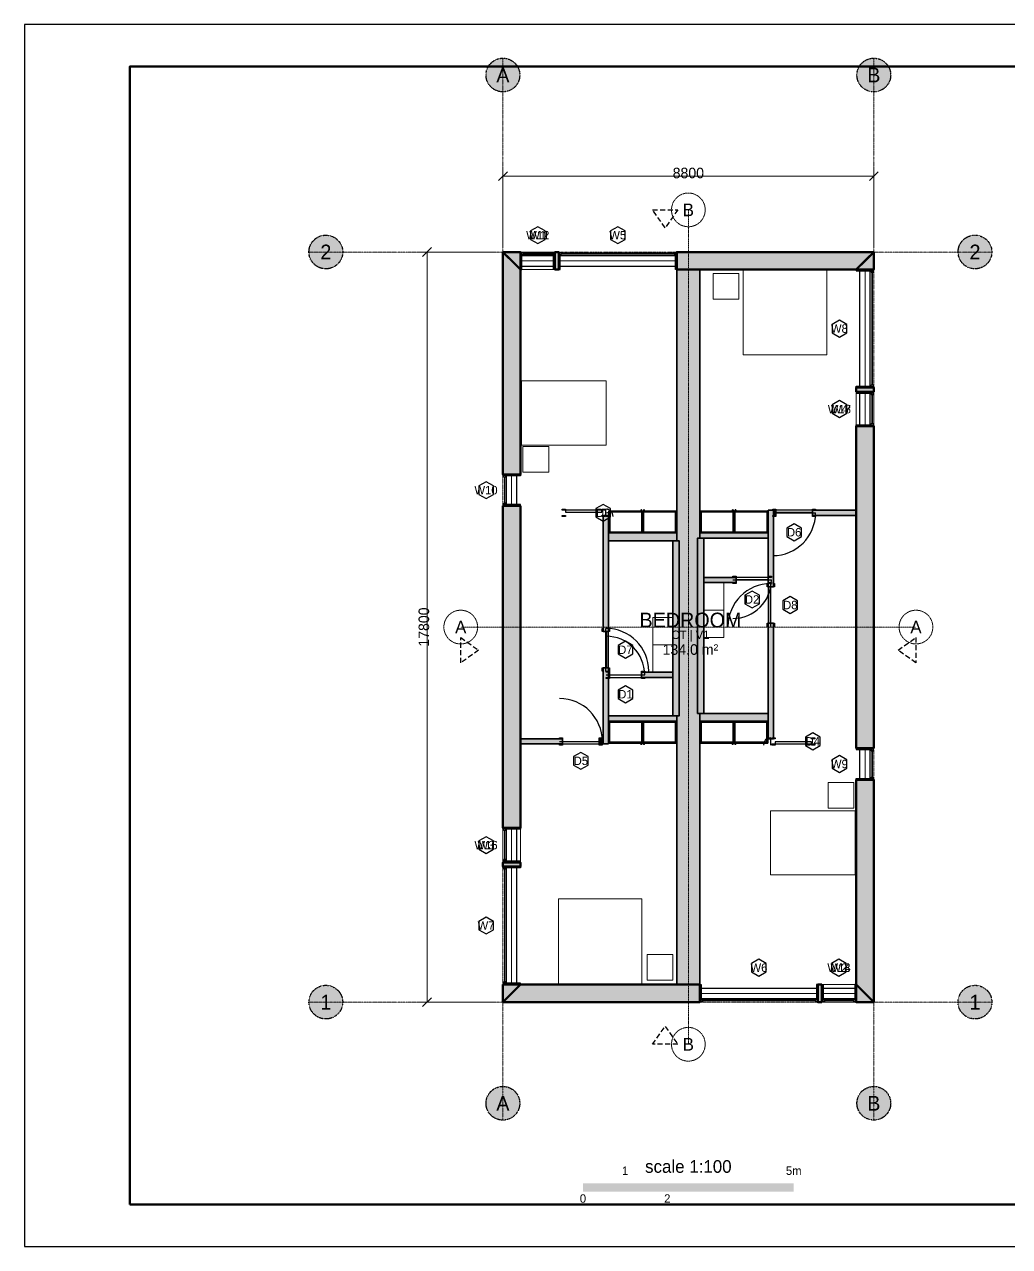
# Model space of a CAD drawing. Header units: millimetres. Extents: x -11350 to 30650, y -23600 to 5400.
# Drawn here: x -11350 to 12020, y -23600 to 5400 of the extents above; entities that cross this region are included whole.
import ezdxf
from ezdxf.enums import TextEntityAlignment as Align

# ---------------------------------------------------------------- set-up
doc = ezdxf.new("R2010")
doc.units = ezdxf.units.MM
doc.linetypes.add('DASHDOT', pattern=[0.8, 0.4, -0.2, 0, -0.2])
doc.linetypes.add('HIDDEN', pattern=[0.6, 0.4, -0.2])
for name, color, linetype in [('A-ANNO-DIMS', 7, 'Continuous'), ('A-ANNO-SECT', 7, 'HIDDEN'), ('A-ANNO-TEXT', 7, 'Continuous'), ('A-DOOR', 7, 'Continuous'), ('A-FURN', 9, 'Continuous'), ('A-GLAZ', 5, 'Continuous'), ('A-GRID', 8, 'DASHDOT'), ('A-TTLB', 7, 'Continuous'), ('A-WALL-FULL', 7, 'Continuous'), ('A-WALL-PATT', 254, 'Continuous'), ('A-WALL-PRTN', 7, 'Continuous')]:
    doc.layers.add(name, color=color, linetype=linetype)

# ---------------------------------------------------------------- blocks, each defined once
blk = doc.blocks.new('WINDOW_TAG')
at = {"lineweight": 25}
blk.add_lwpolyline([(0.87, 0.5), (0, 1), (-0.87, 0.5), (-0.87, -0.5), (0, -1), (0.87, -0.5)], close=True, dxfattribs=at)
blk = doc.blocks.new('SECTION_ARROW')
at = {"lineweight": 25}
blk.add_lwpolyline([(-1, 0), (0, 1.414), (1, 0)], close=True, dxfattribs=at)

msp = doc.modelspace()

# ---------------------------------------------------------------- hatches: boundary and pattern name
at = {"layer": 'A-GRID'}
h = msp.add_hatch(color=7, dxfattribs=at)
h.dxf.hatch_style = 1
h.paths.add_polyline_path([(400, 4200), (394, 4269), (376, 4337), (346, 4400), (306, 4457), (257, 4506), (200, 4546), (137, 4576), (69, 4594), (0, 4600), (-69, 4594), (-137, 4576), (-200, 4546), (-257, 4506), (-306, 4457), (-346, 4400), (-376, 4337), (-394, 4269), (-400, 4200), (-394, 4131), (-376, 4063), (-346, 4000), (-306, 3943), (-257, 3894), (-200, 3854), (-137, 3824), (-69, 3806), (0, 3800), (69, 3806), (137, 3824), (200, 3854), (257, 3894), (306, 3943), (346, 4000), (376, 4063), (394, 4131)])
h = msp.add_hatch(color=7, dxfattribs=at)
h.dxf.hatch_style = 1
h.paths.add_polyline_path([(9200, 4200), (9194, 4269), (9176, 4337), (9146, 4400), (9106, 4457), (9057, 4506), (9000, 4546), (8937, 4576), (8869, 4594), (8800, 4600), (8731, 4594), (8663, 4576), (8600, 4546), (8543, 4506), (8494, 4457), (8454, 4400), (8424, 4337), (8406, 4269), (8400, 4200), (8406, 4131), (8424, 4063), (8454, 4000), (8494, 3943), (8543, 3894), (8600, 3854), (8663, 3824), (8731, 3806), (8800, 3800), (8869, 3806), (8937, 3824), (9000, 3854), (9057, 3894), (9106, 3943), (9146, 4000), (9176, 4063), (9194, 4131)])
h = msp.add_hatch(color=7, dxfattribs=at)
h.dxf.hatch_style = 1
h.paths.add_polyline_path([(-3800, 0), (-3806, 69), (-3824, 137), (-3854, 200), (-3894, 257), (-3943, 306), (-4000, 346), (-4063, 376), (-4131, 394), (-4200, 400), (-4269, 394), (-4337, 376), (-4400, 346), (-4457, 306), (-4506, 257), (-4546, 200), (-4576, 137), (-4594, 69), (-4600, 0), (-4594, -69), (-4576, -137), (-4546, -200), (-4506, -257), (-4457, -306), (-4400, -346), (-4337, -376), (-4269, -394), (-4200, -400), (-4131, -394), (-4063, -376), (-4000, -346), (-3943, -306), (-3894, -257), (-3854, -200), (-3824, -137), (-3806, -69)])
h = msp.add_hatch(color=7, dxfattribs=at)
h.dxf.hatch_style = 1
h.paths.add_polyline_path([(11600, 0), (11594, 69), (11576, 137), (11546, 200), (11506, 257), (11457, 306), (11400, 346), (11337, 376), (11269, 394), (11200, 400), (11131, 394), (11063, 376), (11000, 346), (10943, 306), (10894, 257), (10854, 200), (10824, 137), (10806, 69), (10800, 0), (10806, -69), (10824, -137), (10854, -200), (10894, -257), (10943, -306), (11000, -346), (11063, -376), (11131, -394), (11200, -400), (11269, -394), (11337, -376), (11400, -346), (11457, -306), (11506, -257), (11546, -200), (11576, -137), (11594, -69)])
h = msp.add_hatch(color=7, dxfattribs=at)
h.dxf.hatch_style = 1
h.paths.add_polyline_path([(-3800, -17800), (-3806, -17731), (-3824, -17663), (-3854, -17600), (-3894, -17543), (-3943, -17494), (-4000, -17454), (-4063, -17424), (-4131, -17406), (-4200, -17400), (-4269, -17406), (-4337, -17424), (-4400, -17454), (-4457, -17494), (-4506, -17543), (-4546, -17600), (-4576, -17663), (-4594, -17731), (-4600, -17800), (-4594, -17869), (-4576, -17937), (-4546, -18000), (-4506, -18057), (-4457, -18106), (-4400, -18146), (-4337, -18176), (-4269, -18194), (-4200, -18200), (-4131, -18194), (-4063, -18176), (-4000, -18146), (-3943, -18106), (-3894, -18057), (-3854, -18000), (-3824, -17937), (-3806, -17869)])
h = msp.add_hatch(color=7, dxfattribs=at)
h.dxf.hatch_style = 1
h.paths.add_polyline_path([(11600, -17800), (11594, -17731), (11576, -17663), (11546, -17600), (11506, -17543), (11457, -17494), (11400, -17454), (11337, -17424), (11269, -17406), (11200, -17400), (11131, -17406), (11063, -17424), (11000, -17454), (10943, -17494), (10894, -17543), (10854, -17600), (10824, -17663), (10806, -17731), (10800, -17800), (10806, -17869), (10824, -17937), (10854, -18000), (10894, -18057), (10943, -18106), (11000, -18146), (11063, -18176), (11131, -18194), (11200, -18200), (11269, -18194), (11337, -18176), (11400, -18146), (11457, -18106), (11506, -18057), (11546, -18000), (11576, -17937), (11594, -17869)])
h = msp.add_hatch(color=7, dxfattribs=at)
h.dxf.hatch_style = 1
h.paths.add_polyline_path([(400, -20200), (394, -20131), (376, -20063), (346, -20000), (306, -19943), (257, -19894), (200, -19854), (137, -19824), (69, -19806), (0, -19800), (-69, -19806), (-137, -19824), (-200, -19854), (-257, -19894), (-306, -19943), (-346, -20000), (-376, -20063), (-394, -20131), (-400, -20200), (-394, -20269), (-376, -20337), (-346, -20400), (-306, -20457), (-257, -20506), (-200, -20546), (-137, -20576), (-69, -20594), (0, -20600), (69, -20594), (137, -20576), (200, -20546), (257, -20506), (306, -20457), (346, -20400), (376, -20337), (394, -20269)])
h = msp.add_hatch(color=7, dxfattribs=at)
h.dxf.hatch_style = 1
h.paths.add_polyline_path([(9200, -20200), (9194, -20131), (9176, -20063), (9146, -20000), (9106, -19943), (9057, -19894), (9000, -19854), (8937, -19824), (8869, -19806), (8800, -19800), (8731, -19806), (8663, -19824), (8600, -19854), (8543, -19894), (8494, -19943), (8454, -20000), (8424, -20063), (8406, -20131), (8400, -20200), (8406, -20269), (8424, -20337), (8454, -20400), (8494, -20457), (8543, -20506), (8600, -20546), (8663, -20576), (8731, -20594), (8800, -20600), (8869, -20594), (8937, -20576), (9000, -20546), (9057, -20506), (9106, -20457), (9146, -20400), (9176, -20337), (9194, -20269)])
at = {"layer": 'A-WALL-PATT'}
h = msp.add_hatch(color=0, dxfattribs=at)
h.dxf.hatch_style = 1
h.paths.add_polyline_path([(208, -5276), (417, -5276), (417, -2952), (417, -417), (173, -173), (0, 0), (0, -2753), (0, -5276), (208, -5276)])
h = msp.add_hatch(color=0, dxfattribs=at)
h.dxf.hatch_style = 1
h.paths.add_polyline_path([(417, 0), (297, 0), (0, 0), (297, -297), (417, -417), (417, -151), (417, 0)])
h = msp.add_hatch(color=0, dxfattribs=at)
h.dxf.hatch_style = 1
h.paths.add_polyline_path([(1325, -190), (1325, 0), (1263, 0), (1236, 0), (1236, -266), (1236, -417), (1251, -417), (1325, -417), (1325, -190)])
h = msp.add_hatch(color=0, dxfattribs=at)
h.dxf.hatch_style = 1
h.paths.add_polyline_path([(4125, -227), (4125, -417), (6347, -417), (8383, -417), (8627, -173), (8800, 0), (6565, 0), (4125, 0), (4125, -227)])
h = msp.add_hatch(color=0, dxfattribs=at)
h.dxf.hatch_style = 1
h.paths.add_polyline_path([(8610, -417), (8800, -417), (8800, -199), (8800, 0), (8601, -199), (8383, -417), (8610, -417)])
h = msp.add_hatch(color=0, dxfattribs=at)
h.dxf.hatch_style = 1
h.paths.add_polyline_path([(4151, -11010), (4182, -11010), (4182, -9086), (4182, -6850), (4151, -6850), (4125, -6850), (4125, -6751), (4125, -6666), (4125, -3678), (4125, -417), (4412, -417), (4675, -417), (4675, -3364), (4675, -6723), (4675, -6790), (4644, -6790), (4618, -6790), (4618, -9026), (4618, -10950), (4644, -10950), (4675, -10950), (4675, -11049), (4675, -11134), (4675, -14122), (4675, -17383), (4388, -17383), (4125, -17383), (4125, -14436), (4125, -11077), (4125, -11010), (4151, -11010)])
h = msp.add_hatch(color=0, dxfattribs=at)
h.dxf.hatch_style = 1
h.paths.add_polyline_path([(8573, -3217), (8800, -3217), (8800, -3296), (8800, -3300), (8800, -3317), (8649, -3317), (8383, -3317), (8383, -3286), (8383, -3284), (8383, -3217), (8573, -3217)])
h = msp.add_hatch(color=0, dxfattribs=at)
h.dxf.hatch_style = 1
h.paths.add_polyline_path([(8800, -11774), (8800, -5661), (8800, -4136), (8534, -4136), (8383, -4136), (8383, -5661), (8383, -11774), (8591, -11774), (8800, -11774)])
h = msp.add_hatch(color=0, dxfattribs=at)
h.dxf.hatch_style = 1
h.paths.add_polyline_path([(0, -6026), (0, -12139), (0, -13664), (266, -13664), (417, -13664), (417, -12139), (417, -6026), (208, -6026), (0, -6026)])
h = msp.add_hatch(color=0, dxfattribs=at)
h.dxf.hatch_style = 1
h.paths.add_polyline_path([(2506, -7878), (2506, -6250), (2455, -6250), (2382, -6250), (2382, -7878), (2382, -9006), (2433, -9006), (2506, -9006), (2506, -7878)])
h = msp.add_hatch(color=0, dxfattribs=at)
h.dxf.hatch_style = 1
h.paths.add_polyline_path([(6294, -6126), (6345, -6126), (6418, -6126), (6418, -7200), (6418, -7945), (6345, -7945), (6294, -7945), (6294, -7200), (6294, -6126)])
h = msp.add_hatch(color=0, dxfattribs=at)
h.dxf.hatch_style = 1
h.paths.add_polyline_path([(6418, -6126), (6418, -6177), (6418, -6250), (6453, -6250), (6478, -6250), (6478, -6199), (6478, -6126), (6453, -6126), (6418, -6126)])
h = msp.add_hatch(color=0, dxfattribs=at)
h.dxf.hatch_style = 1
h.paths.add_polyline_path([(7768, -6126), (8383, -6126), (8383, -6177), (8383, -6250), (7768, -6250), (7342, -6250), (7342, -6177), (7342, -6126), (7768, -6126)])
h = msp.add_hatch(color=0, dxfattribs=at)
h.dxf.hatch_style = 1
h.paths.add_polyline_path([(4125, -6666), (3176, -6666), (2506, -6666), (2506, -6774), (2506, -6850), (3455, -6850), (4125, -6850), (4125, -6742), (4125, -6666)])
h = msp.add_hatch(color=0, dxfattribs=at)
h.dxf.hatch_style = 1
h.paths.add_polyline_path([(6294, -6666), (5345, -6666), (4675, -6666), (4675, -6739), (4675, -6790), (5624, -6790), (6294, -6790), (6294, -6717), (6294, -6666)])
h = msp.add_hatch(color=0, dxfattribs=at)
h.dxf.hatch_style = 1
h.paths.add_polyline_path([(4182, -8774), (4182, -6850), (4100, -6850), (4030, -6850), (4030, -9086), (4030, -11010), (4112, -11010), (4182, -11010), (4182, -8774)])
h = msp.add_hatch(color=0, dxfattribs=at)
h.dxf.hatch_style = 1
h.paths.add_polyline_path([(4618, -9026), (4618, -10950), (4700, -10950), (4770, -10950), (4770, -8714), (4770, -6790), (4688, -6790), (4618, -6790), (4618, -9026)])
h = msp.add_hatch(color=0, dxfattribs=at)
h.dxf.hatch_style = 1
h.paths.add_polyline_path([(5220, -7721), (4770, -7721), (4770, -7773), (4770, -7845), (5220, -7845), (5531, -7845), (5531, -7795), (5531, -7721), (5220, -7721)])
h = msp.add_hatch(color=0, dxfattribs=at)
h.dxf.hatch_style = 1
h.paths.add_polyline_path([(6294, -7721), (6294, -7773), (6294, -7845), (6294, -7845), (6293, -7845), (6293, -7772), (6293, -7721)])
h = msp.add_hatch(color=0, dxfattribs=at)
h.dxf.hatch_style = 1
h.paths.add_polyline_path([(6294, -9932), (6294, -11550), (6345, -11550), (6418, -11550), (6418, -9932), (6418, -8809), (6367, -8809), (6294, -8809), (6294, -9932)])
h = msp.add_hatch(color=0, dxfattribs=at)
h.dxf.hatch_style = 1
h.paths.add_polyline_path([(2506, -11674), (2455, -11674), (2382, -11674), (2382, -10609), (2382, -9870), (2455, -9870), (2506, -9870), (2506, -10609), (2506, -11674)])
h = msp.add_hatch(color=0, dxfattribs=at)
h.dxf.hatch_style = 1
h.paths.add_polyline_path([(2506, -10094), (2506, -10043), (2506, -9970), (2518, -9970), (2526, -9970), (2526, -10043), (2526, -10094), (2518, -10094), (2506, -10094)])
h = msp.add_hatch(color=0, dxfattribs=at)
h.dxf.hatch_style = 1
h.paths.add_polyline_path([(3592, -10094), (4030, -10094), (4030, -10043), (4030, -9970), (3592, -9970), (3288, -9970), (3288, -10021), (3288, -10094), (3592, -10094)])
h = msp.add_hatch(color=0, dxfattribs=at)
h.dxf.hatch_style = 1
h.paths.add_polyline_path([(2506, -11134), (3455, -11134), (4125, -11134), (4125, -11061), (4125, -11010), (3176, -11010), (2506, -11010), (2506, -11083), (2506, -11134)])
h = msp.add_hatch(color=0, dxfattribs=at)
h.dxf.hatch_style = 1
h.paths.add_polyline_path([(4675, -11134), (5624, -11134), (6294, -11134), (6294, -11026), (6294, -10950), (5345, -10950), (4675, -10950), (4675, -11058), (4675, -11134)])
h = msp.add_hatch(color=0, dxfattribs=at)
h.dxf.hatch_style = 1
h.paths.add_polyline_path([(1008, -11674), (417, -11674), (417, -11623), (417, -11550), (1008, -11550), (1418, -11550), (1418, -11623), (1418, -11674), (1008, -11674)])
h = msp.add_hatch(color=0, dxfattribs=at)
h.dxf.hatch_style = 1
h.paths.add_polyline_path([(2382, -11674), (2382, -11623), (2382, -11550), (2323, -11550), (2282, -11550), (2282, -11601), (2282, -11674), (2323, -11674), (2382, -11674)])
h = msp.add_hatch(color=0, dxfattribs=at)
h.dxf.hatch_style = 1
h.paths.add_polyline_path([(8591, -12524), (8383, -12524), (8383, -14848), (8383, -17383), (8627, -17627), (8800, -17800), (8800, -15047), (8800, -12524), (8591, -12524)])
h = msp.add_hatch(color=0, dxfattribs=at)
h.dxf.hatch_style = 1
h.paths.add_polyline_path([(227, -14583), (0, -14583), (0, -14504), (0, -14500), (0, -14483), (151, -14483), (417, -14483), (417, -14514), (417, -14516), (417, -14583), (227, -14583)])
h = msp.add_hatch(color=0, dxfattribs=at)
h.dxf.hatch_style = 1
h.paths.add_polyline_path([(4675, -17573), (4675, -17383), (2453, -17383), (417, -17383), (173, -17627), (0, -17800), (2235, -17800), (4675, -17800), (4675, -17573)])
h = msp.add_hatch(color=0, dxfattribs=at)
h.dxf.hatch_style = 1
h.paths.add_polyline_path([(190, -17383), (0, -17383), (0, -17601), (0, -17800), (199, -17601), (417, -17383), (190, -17383)])
h = msp.add_hatch(color=0, dxfattribs=at)
h.dxf.hatch_style = 1
h.paths.add_polyline_path([(7475, -17610), (7475, -17800), (7537, -17800), (7564, -17800), (7564, -17534), (7564, -17383), (7549, -17383), (7475, -17383), (7475, -17610)])
h = msp.add_hatch(color=0, dxfattribs=at)
h.dxf.hatch_style = 1
h.paths.add_polyline_path([(8383, -17800), (8503, -17800), (8800, -17800), (8503, -17503), (8383, -17383), (8383, -17649), (8383, -17800)])

# ---------------------------------------------------------------- linework, layer by layer
at = {"color": 7}
msp.add_lwpolyline([(-11350, -23600), (30650, -23600), (30650, 5400), (-11350, 5400)], close=True, dxfattribs=at)
at = {"layer": 'A-ANNO-DIMS', "lineweight": 18}
for p, q in [((-106, 1694), (106, 1906)), ((0, 200), (0, 2000)), ((0, 1800), (8800, 1800)), ((8694, 1694), (8906, 1906)), ((8800, 200), (8800, 2000)), ((-1906, -106), (-1694, 106)), ((-200, 0), (-2000, 0)), ((-1800, -17800), (-1800, 0)), ((-200, -17800), (-2000, -17800)), ((-1906, -17906), (-1694, -17694))]:
    msp.add_line(p, q, dxfattribs=at)
at = {"layer": 'A-ANNO-DIMS', "color": 7}
for points in [[(1900, -22300), (2900, -22300), (1900, -22100), (2900, -22100)], [(3900, -22300), (6900, -22300), (3900, -22100), (6900, -22100)]]:
    msp.add_solid(points, dxfattribs=at)
at = {"layer": 'A-ANNO-DIMS', "color": 0}
msp.add_solid([(2900, -22300), (3900, -22300), (2900, -22100), (3900, -22100)], dxfattribs=at)
at = {"layer": 'A-ANNO-SECT', "linetype": 'HIDDEN', "lineweight": 18}
for p, q in [((4400, -18800), (4400, 1000)), ((-1000, -8900), (9800, -8900))]:
    msp.add_line(p, q, dxfattribs=at)
at = {"layer": 'A-ANNO-SECT', "lineweight": 18}
for centre in [(4400, 1000), (-1000, -8900), (9800, -8900), (4400, -18800)]:
    msp.add_circle(centre, 400, dxfattribs=at)
at = {"layer": 'A-DOOR', "lineweight": 25}
for p, q in [((2444, -6275), (2444, -6101)), ((6402, -6188), (7418, -6188)), ((5455, -7783), (6369, -7783)), ((6356, -8885), (6356, -7869)), ((2444, -9946), (2444, -8930)), ((2450, -10032), (3364, -10032)), ((6356, -11699), (6356, -11525)), ((1342, -11612), (2358, -11612))]:
    msp.add_line(p, q, dxfattribs=at)
for points in [[(1483, -6101), (1483, -6111), (1483, -6126), (1452, -6126), (1407, -6126), (1407, -6115), (1407, -6101), (1452, -6101), (1483, -6101)], [(1452, -6250), (1483, -6250), (1483, -6260), (1483, -6275), (1452, -6275), (1407, -6275), (1407, -6264), (1407, -6250), (1452, -6250)], [(2347, -6177), (2347, -6156), (2347, -6126), (1994, -6126), (1483, -6126), (1483, -6147), (1483, -6177), (1837, -6177), (2347, -6177)], [(2423, -6101), (2423, -6112), (2423, -6126), (2378, -6126), (2347, -6126), (2347, -6116), (2347, -6101), (2378, -6101), (2423, -6101)], [(2378, -6250), (2423, -6250), (2423, -6261), (2423, -6275), (2378, -6275), (2347, -6275), (2347, -6265), (2347, -6250), (2378, -6250)], [(6402, -6126), (6402, -6115), (6402, -6101), (6447, -6101), (6478, -6101), (6478, -6111), (6478, -6126), (6447, -6126), (6402, -6126)], [(6447, -6275), (6402, -6275), (6402, -6264), (6402, -6250), (6447, -6250), (6478, -6250), (6478, -6260), (6478, -6275), (6447, -6275)], [(6988, -6126), (6478, -6126), (6478, -6147), (6478, -6177), (6832, -6177), (7342, -6177), (7342, -6156), (7342, -6126), (6988, -6126)], [(7342, -6126), (7342, -6116), (7342, -6101), (7373, -6101), (7418, -6101), (7418, -6112), (7418, -6126), (7373, -6126), (7342, -6126)], [(7373, -6275), (7342, -6275), (7342, -6265), (7342, -6250), (7373, -6250), (7418, -6250), (7418, -6261), (7418, -6275), (7373, -6275)], [(5531, -7696), (5531, -7707), (5531, -7721), (5500, -7721), (5455, -7721), (5455, -7711), (5455, -7696), (5500, -7696), (5531, -7696)], [(6293, -7772), (6293, -7752), (6293, -7721), (5981, -7721), (5531, -7721), (5531, -7742), (5531, -7772), (5843, -7772), (6293, -7772)], [(6369, -7696), (6369, -7707), (6369, -7721), (6324, -7721), (6293, -7721), (6293, -7711), (6293, -7696), (6324, -7696), (6369, -7696)], [(5500, -7845), (5531, -7845), (5531, -7856), (5531, -7870), (5500, -7870), (5455, -7870), (5455, -7860), (5455, -7845), (5500, -7845)], [(6269, -7869), (6280, -7869), (6294, -7869), (6294, -7914), (6294, -7945), (6284, -7945), (6269, -7945), (6269, -7914), (6269, -7869)], [(6324, -7845), (6369, -7845), (6369, -7856), (6369, -7870), (6324, -7870), (6293, -7870), (6293, -7860), (6293, -7845), (6324, -7845)], [(6345, -8456), (6345, -7945), (6324, -7945), (6294, -7945), (6294, -8299), (6294, -8809), (6315, -8809), (6345, -8809), (6345, -8456)], [(6418, -7914), (6418, -7869), (6429, -7869), (6443, -7869), (6443, -7914), (6443, -7945), (6433, -7945), (6418, -7945), (6418, -7914)], [(2382, -8975), (2382, -9006), (2372, -9006), (2357, -9006), (2357, -8975), (2357, -8930), (2368, -8930), (2382, -8930), (2382, -8975)], [(2531, -9006), (2521, -9006), (2506, -9006), (2506, -8975), (2506, -8930), (2517, -8930), (2531, -8930), (2531, -8975), (2531, -9006)], [(6269, -8809), (6279, -8809), (6294, -8809), (6294, -8841), (6294, -8885), (6283, -8885), (6269, -8885), (6269, -8841), (6269, -8809)], [(6418, -8841), (6418, -8809), (6428, -8809), (6443, -8809), (6443, -8841), (6443, -8885), (6432, -8885), (6418, -8885), (6418, -8841)], [(2455, -9360), (2455, -9870), (2476, -9870), (2506, -9870), (2506, -9516), (2506, -9006), (2485, -9006), (2455, -9006), (2455, -9360)], [(2382, -9901), (2382, -9946), (2371, -9946), (2357, -9946), (2357, -9901), (2357, -9870), (2367, -9870), (2382, -9870), (2382, -9901)], [(2495, -9970), (2450, -9970), (2450, -9959), (2450, -9945), (2495, -9945), (2526, -9945), (2526, -9955), (2526, -9970), (2495, -9970)], [(2450, -10119), (2450, -10108), (2450, -10094), (2495, -10094), (2526, -10094), (2526, -10104), (2526, -10119), (2495, -10119), (2450, -10119)], [(2531, -9946), (2520, -9946), (2506, -9946), (2506, -9901), (2506, -9870), (2516, -9870), (2531, -9870), (2531, -9901), (2531, -9946)], [(2526, -10043), (2526, -10064), (2526, -10094), (2838, -10094), (3288, -10094), (3288, -10073), (3288, -10043), (2976, -10043), (2526, -10043)], [(3319, -9970), (3288, -9970), (3288, -9960), (3288, -9945), (3319, -9945), (3364, -9945), (3364, -9956), (3364, -9970), (3319, -9970)], [(3288, -10119), (3288, -10109), (3288, -10094), (3319, -10094), (3364, -10094), (3364, -10105), (3364, -10119), (3319, -10119), (3288, -10119)], [(1387, -11525), (1418, -11525), (1418, -11535), (1418, -11550), (1387, -11550), (1342, -11550), (1342, -11539), (1342, -11525), (1387, -11525)], [(2313, -11525), (2358, -11525), (2358, -11536), (2358, -11550), (2313, -11550), (2282, -11550), (2282, -11540), (2282, -11525), (2313, -11525)], [(6426, -11550), (6381, -11550), (6381, -11539), (6381, -11525), (6426, -11525), (6457, -11525), (6457, -11535), (6457, -11550), (6426, -11550)], [(7352, -11550), (7321, -11550), (7321, -11540), (7321, -11525), (7352, -11525), (7397, -11525), (7397, -11536), (7397, -11550), (7352, -11550)], [(1418, -11674), (1418, -11684), (1418, -11699), (1387, -11699), (1342, -11699), (1342, -11688), (1342, -11674), (1387, -11674), (1418, -11674)], [(1772, -11674), (2282, -11674), (2282, -11653), (2282, -11623), (1928, -11623), (1418, -11623), (1418, -11644), (1418, -11674), (1772, -11674)], [(2358, -11674), (2358, -11685), (2358, -11699), (2313, -11699), (2282, -11699), (2282, -11689), (2282, -11674), (2313, -11674), (2358, -11674)], [(6381, -11699), (6381, -11688), (6381, -11674), (6426, -11674), (6457, -11674), (6457, -11684), (6457, -11699), (6426, -11699), (6381, -11699)], [(6968, -11623), (6457, -11623), (6457, -11644), (6457, -11674), (6811, -11674), (7321, -11674), (7321, -11653), (7321, -11623), (6968, -11623)], [(7321, -11699), (7321, -11689), (7321, -11674), (7352, -11674), (7397, -11674), (7397, -11685), (7397, -11699), (7352, -11699), (7321, -11699)]]:
    msp.add_lwpolyline(points, close=True, dxfattribs=at)
for centre, radius, start, end in [((2444, -6275), 174, 0, 90), ((6402, -6188), 1016, -90, 0), ((5455, -7783), 914, -90, 0), ((6356, -8885), 1016, 90, 180), ((2444, -9946), 1016, 0, 90), ((2450, -10032), 914, 0, 90), ((1342, -11612), 1016, 0, 90), ((6356, -11699), 174, 90, 180)]:
    msp.add_arc(centre, radius, start, end, dxfattribs=at)
at = {"layer": 'A-FURN', "lineweight": 15}
for points in [[(417, -417), (1236, -417), (1236, 0), (417, 0)], [(4989, -1122), (5599, -1122), (5599, -512), (4989, -512)], [(5702, -2437), (7683, -2437), (7683, -404), (5702, -404)], [(443, -4585), (2450, -4585), (2450, -3059), (443, -3059)], [(8383, -4136), (8800, -4136), (8800, -3317), (8383, -3317)], [(477, -5222), (1087, -5222), (1087, -4612), (477, -4612)], [(4770, -8495), (5245, -8495), (5245, -7845), (4770, -7845)], [(3555, -9320), (4030, -9320), (4030, -8670), (3555, -8670)], [(4770, -9145), (5245, -9145), (5245, -8495), (4770, -8495)], [(3555, -9970), (4030, -9970), (4030, -9320), (3555, -9320)], [(7718, -13199), (8328, -13199), (8328, -12589), (7718, -12589)], [(6350, -14783), (8357, -14783), (8357, -13258), (6350, -13258)], [(0, -14483), (417, -14483), (417, -13664), (0, -13664)], [(1317, -17383), (3298, -17383), (3298, -15351), (1317, -15351)], [(3425, -17279), (4035, -17279), (4035, -16669), (3425, -16669)], [(7564, -17800), (8383, -17800), (8383, -17383), (7564, -17383)]]:
    msp.add_lwpolyline(points, close=True, dxfattribs=at)
at = {"layer": 'A-GLAZ', "lineweight": 25}
for p, q in [((417, -83), (1236, -83)), ((417, -83), (1236, -83)), ((417, -83), (1236, -83)), ((1325, -83), (4125, -83)), ((417, -334), (1236, -334)), ((417, -334), (1236, -334)), ((417, -334), (1236, -334)), ((1325, -334), (4125, -334)), ((8466, -3217), (8466, -417)), ((8717, -3217), (8717, -417)), ((8466, -4136), (8466, -3317)), ((8466, -4136), (8466, -3317)), ((8466, -4136), (8466, -3317)), ((8717, -4136), (8717, -3317)), ((8717, -4136), (8717, -3317)), ((8717, -4136), (8717, -3317)), ((83, -6026), (83, -5276)), ((334, -6026), (334, -5276)), ((8466, -12524), (8466, -11774)), ((8717, -12524), (8717, -11774)), ((83, -14483), (83, -13664)), ((83, -14483), (83, -13664)), ((83, -14483), (83, -13664)), ((334, -14483), (334, -13664)), ((334, -14483), (334, -13664)), ((334, -14483), (334, -13664)), ((83, -17383), (83, -14583)), ((334, -17383), (334, -14583)), ((4675, -17466), (7475, -17466)), ((7564, -17466), (8383, -17466)), ((7564, -17466), (8383, -17466)), ((7564, -17466), (8383, -17466)), ((4675, -17717), (7475, -17717)), ((7564, -17717), (8383, -17717)), ((7564, -17717), (8383, -17717)), ((7564, -17717), (8383, -17717))]:
    msp.add_line(p, q, dxfattribs=at)
at = {"layer": 'A-GLAZ', "lineweight": 18}
for p, q in [((417, -209), (1236, -209)), ((417, -209), (1236, -209)), ((417, -209), (1236, -209)), ((1325, -209), (4125, -209)), ((8591, -3217), (8591, -417)), ((8591, -4136), (8591, -3317)), ((8591, -4136), (8591, -3317)), ((8591, -4136), (8591, -3317)), ((208, -6026), (208, -5276)), ((8591, -12524), (8591, -11774)), ((208, -14483), (208, -13664)), ((208, -14483), (208, -13664)), ((208, -14483), (208, -13664)), ((208, -17383), (208, -14583)), ((4675, -17592), (7475, -17592)), ((7564, -17592), (8383, -17592)), ((7564, -17592), (8383, -17592)), ((7564, -17592), (8383, -17592))]:
    msp.add_line(p, q, dxfattribs=at)
at = {"layer": 'A-GLAZ', "lineweight": 25}
for points in [[(424, 0), (417, 0), (417, -23), (417, -63), (424, -63), (436, -63), (436, -41), (436, 0), (424, 0)], [(417, -63), (417, -191), (417, -417), (429, -417), (449, -417), (449, -294), (449, -63), (429, -63), (417, -63)], [(453, -19), (436, -19), (436, -35), (436, -63), (453, -63), (481, -63), (481, -49), (481, -19), (453, -19)], [(1172, -48), (1172, -39), (1172, -35), (712, -35), (481, -35), (481, -43), (481, -48), (941, -48), (1172, -48)], [(1217, -19), (1217, -48), (1217, -63), (1200, -63), (1172, -63), (1172, -34), (1172, -19), (1200, -19), (1217, -19)], [(1236, -63), (1236, -289), (1236, -417), (1224, -417), (1204, -417), (1204, -187), (1204, -63), (1224, -63), (1236, -63)], [(1236, 0), (1236, -41), (1236, -63), (1229, -63), (1217, -63), (1217, -22), (1217, 0), (1229, 0), (1236, 0)], [(1334, 0), (1325, 0), (1325, -29), (1325, -63), (1334, -63), (1344, -63), (1344, -34), (1344, 0), (1334, 0)], [(1325, -225), (1325, -417), (1340, -417), (1357, -417), (1357, -256), (1357, -63), (1340, -63), (1325, -63), (1325, -225)], [(1368, -19), (1344, -19), (1344, -39), (1344, -63), (1368, -63), (1388, -63), (1388, -43), (1388, -19), (1368, -19)], [(2602, -35), (1388, -35), (1388, -42), (1388, -47), (2848, -47), (4062, -47), (4062, -40), (4062, -35), (2602, -35)], [(4106, -19), (4106, -43), (4106, -63), (4086, -63), (4062, -63), (4062, -39), (4062, -19), (4086, -19), (4106, -19)], [(4125, -255), (4125, -417), (4110, -417), (4093, -417), (4093, -224), (4093, -63), (4110, -63), (4125, -63), (4125, -255)], [(4125, 0), (4125, -34), (4125, -63), (4116, -63), (4106, -63), (4106, -29), (4106, 0), (4116, 0), (4125, 0)], [(8575, -417), (8383, -417), (8383, -432), (8383, -449), (8544, -449), (8737, -449), (8737, -432), (8737, -417), (8575, -417)], [(8800, -426), (8800, -417), (8771, -417), (8737, -417), (8737, -426), (8737, -436), (8766, -436), (8800, -436), (8800, -426)], [(8781, -460), (8781, -436), (8761, -436), (8737, -436), (8737, -460), (8737, -480), (8757, -480), (8781, -480), (8781, -460)], [(8765, -1694), (8765, -480), (8758, -480), (8753, -480), (8753, -1940), (8753, -3154), (8760, -3154), (8765, -3154), (8765, -1694)], [(8545, -3217), (8383, -3217), (8383, -3202), (8383, -3185), (8576, -3185), (8737, -3185), (8737, -3202), (8737, -3217), (8545, -3217)], [(8781, -3198), (8757, -3198), (8737, -3198), (8737, -3178), (8737, -3154), (8761, -3154), (8781, -3154), (8781, -3178), (8781, -3198)], [(8506, -3349), (8737, -3349), (8737, -3329), (8737, -3317), (8609, -3317), (8383, -3317), (8383, -3329), (8383, -3349), (8506, -3349)], [(8800, -3217), (8766, -3217), (8737, -3217), (8737, -3208), (8737, -3198), (8771, -3198), (8800, -3198), (8800, -3208), (8800, -3217)], [(8800, -3324), (8800, -3317), (8777, -3317), (8737, -3317), (8737, -3324), (8737, -3336), (8759, -3336), (8800, -3336), (8800, -3324)], [(8781, -3353), (8781, -3336), (8765, -3336), (8737, -3336), (8737, -3353), (8737, -3381), (8751, -3381), (8781, -3381), (8781, -3353)], [(8752, -3841), (8752, -4072), (8761, -4072), (8765, -4072), (8765, -3612), (8765, -3381), (8757, -3381), (8752, -3381), (8752, -3841)], [(8613, -4104), (8737, -4104), (8737, -4124), (8737, -4136), (8511, -4136), (8383, -4136), (8383, -4124), (8383, -4104), (8613, -4104)], [(8781, -4117), (8752, -4117), (8737, -4117), (8737, -4100), (8737, -4072), (8766, -4072), (8781, -4072), (8781, -4100), (8781, -4117)], [(8800, -4136), (8759, -4136), (8737, -4136), (8737, -4129), (8737, -4117), (8778, -4117), (8800, -4117), (8800, -4129), (8800, -4136)], [(0, -5276), (31, -5276), (63, -5276), (63, -5286), (63, -5295), (31, -5295), (0, -5295), (0, -5286), (0, -5276)], [(19, -5295), (41, -5295), (63, -5295), (63, -5317), (63, -5339), (41, -5339), (19, -5339), (19, -5317), (19, -5295)], [(35, -5963), (41, -5963), (47, -5963), (47, -5651), (47, -5339), (41, -5339), (35, -5339), (35, -5651), (35, -5963)], [(63, -5276), (240, -5276), (417, -5276), (417, -5292), (417, -5308), (240, -5308), (63, -5308), (63, -5292), (63, -5276)], [(0, -6016), (0, -6026), (31, -6026), (63, -6026), (63, -6016), (63, -6007), (31, -6007), (0, -6007), (0, -6016)], [(19, -5985), (19, -6007), (41, -6007), (63, -6007), (63, -5985), (63, -5963), (41, -5963), (19, -5963), (19, -5985)], [(63, -6010), (63, -6026), (240, -6026), (417, -6026), (417, -6010), (417, -5994), (240, -5994), (63, -5994), (63, -6010)], [(8737, -11790), (8737, -11774), (8560, -11774), (8383, -11774), (8383, -11790), (8383, -11806), (8560, -11806), (8737, -11806), (8737, -11790)], [(8800, -11784), (8800, -11774), (8768, -11774), (8737, -11774), (8737, -11784), (8737, -11793), (8768, -11793), (8800, -11793), (8800, -11784)], [(8781, -11815), (8781, -11793), (8759, -11793), (8737, -11793), (8737, -11815), (8737, -11837), (8759, -11837), (8781, -11837), (8781, -11815)], [(8765, -11837), (8759, -11837), (8753, -11837), (8753, -12149), (8753, -12461), (8759, -12461), (8765, -12461), (8765, -12149), (8765, -11837)], [(8781, -12505), (8759, -12505), (8737, -12505), (8737, -12483), (8737, -12461), (8759, -12461), (8781, -12461), (8781, -12483), (8781, -12505)], [(8737, -12524), (8560, -12524), (8383, -12524), (8383, -12508), (8383, -12492), (8560, -12492), (8737, -12492), (8737, -12508), (8737, -12524)], [(8800, -12524), (8768, -12524), (8737, -12524), (8737, -12514), (8737, -12505), (8768, -12505), (8800, -12505), (8800, -12514), (8800, -12524)], [(0, -13664), (41, -13664), (63, -13664), (63, -13671), (63, -13683), (22, -13683), (0, -13683), (0, -13671), (0, -13664)], [(19, -13683), (48, -13683), (63, -13683), (63, -13700), (63, -13728), (34, -13728), (19, -13728), (19, -13700), (19, -13683)], [(48, -13959), (48, -13728), (39, -13728), (35, -13728), (35, -14188), (35, -14419), (43, -14419), (48, -14419), (48, -13959)], [(187, -13696), (63, -13696), (63, -13676), (63, -13664), (289, -13664), (417, -13664), (417, -13676), (417, -13696), (187, -13696)], [(0, -14476), (0, -14483), (23, -14483), (63, -14483), (63, -14476), (63, -14464), (41, -14464), (0, -14464), (0, -14476)], [(19, -14447), (19, -14464), (35, -14464), (63, -14464), (63, -14447), (63, -14419), (49, -14419), (19, -14419), (19, -14447)], [(294, -14451), (63, -14451), (63, -14471), (63, -14483), (191, -14483), (417, -14483), (417, -14471), (417, -14451), (294, -14451)], [(0, -14583), (34, -14583), (63, -14583), (63, -14592), (63, -14602), (29, -14602), (0, -14602), (0, -14592), (0, -14583)], [(19, -14602), (43, -14602), (63, -14602), (63, -14622), (63, -14646), (39, -14646), (19, -14646), (19, -14622), (19, -14602)], [(35, -16106), (35, -17320), (42, -17320), (47, -17320), (47, -15860), (47, -14646), (40, -14646), (35, -14646), (35, -16106)], [(255, -14583), (417, -14583), (417, -14598), (417, -14615), (224, -14615), (63, -14615), (63, -14598), (63, -14583), (255, -14583)], [(0, -17374), (0, -17383), (29, -17383), (63, -17383), (63, -17374), (63, -17364), (34, -17364), (0, -17364), (0, -17374)], [(19, -17340), (19, -17364), (39, -17364), (63, -17364), (63, -17340), (63, -17320), (43, -17320), (19, -17320), (19, -17340)], [(225, -17383), (417, -17383), (417, -17368), (417, -17351), (256, -17351), (63, -17351), (63, -17368), (63, -17383), (225, -17383)], [(4675, -17737), (4675, -17545), (4675, -17383), (4690, -17383), (4707, -17383), (4707, -17576), (4707, -17737), (4690, -17737), (4675, -17737)], [(7460, -17737), (7475, -17737), (7475, -17575), (7475, -17383), (7460, -17383), (7443, -17383), (7443, -17544), (7443, -17737), (7460, -17737)], [(7596, -17613), (7596, -17737), (7576, -17737), (7564, -17737), (7564, -17511), (7564, -17383), (7576, -17383), (7596, -17383), (7596, -17613)], [(8351, -17506), (8351, -17737), (8371, -17737), (8383, -17737), (8383, -17609), (8383, -17383), (8371, -17383), (8351, -17383), (8351, -17506)], [(4694, -17771), (4694, -17800), (4684, -17800), (4675, -17800), (4675, -17766), (4675, -17737), (4684, -17737), (4694, -17737), (4694, -17771)], [(4694, -17757), (4694, -17737), (4714, -17737), (4738, -17737), (4738, -17761), (4738, -17781), (4714, -17781), (4694, -17781), (4694, -17757)], [(7412, -17765), (7412, -17758), (7412, -17753), (5952, -17753), (4738, -17753), (4738, -17760), (4738, -17765), (6198, -17765), (7412, -17765)], [(7456, -17761), (7456, -17737), (7432, -17737), (7412, -17737), (7412, -17757), (7412, -17781), (7432, -17781), (7456, -17781), (7456, -17761)], [(7456, -17766), (7456, -17800), (7466, -17800), (7475, -17800), (7475, -17771), (7475, -17737), (7466, -17737), (7456, -17737), (7456, -17766)], [(7564, -17800), (7564, -17759), (7564, -17737), (7571, -17737), (7583, -17737), (7583, -17778), (7583, -17800), (7571, -17800), (7564, -17800)], [(7583, -17781), (7583, -17752), (7583, -17737), (7600, -17737), (7628, -17737), (7628, -17766), (7628, -17781), (7600, -17781), (7583, -17781)], [(7859, -17752), (7628, -17752), (7628, -17761), (7628, -17765), (8088, -17765), (8319, -17765), (8319, -17757), (8319, -17752), (7859, -17752)], [(8347, -17781), (8364, -17781), (8364, -17765), (8364, -17737), (8347, -17737), (8319, -17737), (8319, -17751), (8319, -17781), (8347, -17781)], [(8376, -17800), (8383, -17800), (8383, -17777), (8383, -17737), (8376, -17737), (8364, -17737), (8364, -17759), (8364, -17800), (8376, -17800)]]:
    msp.add_lwpolyline(points, close=True, dxfattribs=at)
at = {"layer": 'A-GRID', "lineweight": 18}
for p, q in [((0, -20600), (0, 4600)), ((8800, -20600), (8800, 4600)), ((-4600, 0), (11600, 0)), ((-4600, -17800), (11600, -17800))]:
    msp.add_line(p, q, dxfattribs=at)
at = {"layer": 'A-GRID', "lineweight": 25}
for centre in [(0, 4200), (8800, 4200), (-4200, 0), (11200, 0), (-4200, -17800), (11200, -17800), (0, -20200), (8800, -20200)]:
    msp.add_circle(centre, 400, dxfattribs=at)
at = {"layer": 'A-TTLB', "lineweight": 70}
msp.add_lwpolyline([(-8850, -22600), (29650, -22600), (29650, 4400), (-8850, 4400)], close=True, dxfattribs=at)
at = {"layer": 'A-WALL-FULL', "lineweight": 50}
for points in [[(208, -5276), (417, -5276), (417, -2952), (417, -417), (173, -173), (0, 0), (0, -2753), (0, -5276), (208, -5276)], [(417, 0), (297, 0), (0, 0), (297, -297), (417, -417), (417, -151), (417, 0)], [(1325, -190), (1325, 0), (1263, 0), (1236, 0), (1236, -266), (1236, -417), (1251, -417), (1325, -417), (1325, -190)], [(4125, -227), (4125, -417), (6347, -417), (8383, -417), (8627, -173), (8800, 0), (6565, 0), (4125, 0), (4125, -227)], [(8610, -417), (8800, -417), (8800, -199), (8800, 0), (8601, -199), (8383, -417), (8610, -417)], [(8573, -3217), (8800, -3217), (8800, -3296), (8800, -3300), (8800, -3317), (8649, -3317), (8383, -3317), (8383, -3286), (8383, -3284), (8383, -3217), (8573, -3217)], [(8800, -11774), (8800, -5661), (8800, -4136), (8534, -4136), (8383, -4136), (8383, -5661), (8383, -11774), (8591, -11774), (8800, -11774)], [(0, -6026), (0, -12139), (0, -13664), (266, -13664), (417, -13664), (417, -12139), (417, -6026), (208, -6026), (0, -6026)], [(8591, -12524), (8383, -12524), (8383, -14848), (8383, -17383), (8627, -17627), (8800, -17800), (8800, -15047), (8800, -12524), (8591, -12524)], [(227, -14583), (0, -14583), (0, -14504), (0, -14500), (0, -14483), (151, -14483), (417, -14483), (417, -14514), (417, -14516), (417, -14583), (227, -14583)], [(4675, -17573), (4675, -17383), (2453, -17383), (417, -17383), (173, -17627), (0, -17800), (2235, -17800), (4675, -17800), (4675, -17573)], [(190, -17383), (0, -17383), (0, -17601), (0, -17800), (199, -17601), (417, -17383), (190, -17383)], [(7475, -17610), (7475, -17800), (7537, -17800), (7564, -17800), (7564, -17534), (7564, -17383), (7549, -17383), (7475, -17383), (7475, -17610)], [(8383, -17800), (8503, -17800), (8800, -17800), (8503, -17503), (8383, -17383), (8383, -17649), (8383, -17800)]]:
    msp.add_lwpolyline(points, close=True, dxfattribs=at)
at = {"layer": 'A-WALL-PATT', "lineweight": 50}
for points in [[(208, -5276), (417, -5276), (417, -2952), (417, -417), (173, -173), (0, 0), (0, -2753), (0, -5276), (208, -5276)], [(417, 0), (297, 0), (0, 0), (297, -297), (417, -417), (417, -151), (417, 0)], [(1325, -190), (1325, 0), (1263, 0), (1236, 0), (1236, -266), (1236, -417), (1251, -417), (1325, -417), (1325, -190)], [(4125, -227), (4125, -417), (6347, -417), (8383, -417), (8627, -173), (8800, 0), (6565, 0), (4125, 0), (4125, -227)], [(8610, -417), (8800, -417), (8800, -199), (8800, 0), (8601, -199), (8383, -417), (8610, -417)], [(8573, -3217), (8800, -3217), (8800, -3296), (8800, -3300), (8800, -3317), (8649, -3317), (8383, -3317), (8383, -3286), (8383, -3284), (8383, -3217), (8573, -3217)], [(8800, -11774), (8800, -5661), (8800, -4136), (8534, -4136), (8383, -4136), (8383, -5661), (8383, -11774), (8591, -11774), (8800, -11774)], [(0, -6026), (0, -12139), (0, -13664), (266, -13664), (417, -13664), (417, -12139), (417, -6026), (208, -6026), (0, -6026)], [(8591, -12524), (8383, -12524), (8383, -14848), (8383, -17383), (8627, -17627), (8800, -17800), (8800, -15047), (8800, -12524), (8591, -12524)], [(227, -14583), (0, -14583), (0, -14504), (0, -14500), (0, -14483), (151, -14483), (417, -14483), (417, -14514), (417, -14516), (417, -14583), (227, -14583)], [(4675, -17573), (4675, -17383), (2453, -17383), (417, -17383), (173, -17627), (0, -17800), (2235, -17800), (4675, -17800), (4675, -17573)], [(190, -17383), (0, -17383), (0, -17601), (0, -17800), (199, -17601), (417, -17383), (190, -17383)], [(7475, -17610), (7475, -17800), (7537, -17800), (7564, -17800), (7564, -17534), (7564, -17383), (7549, -17383), (7475, -17383), (7475, -17610)], [(8383, -17800), (8503, -17800), (8800, -17800), (8503, -17503), (8383, -17383), (8383, -17649), (8383, -17800)]]:
    msp.add_lwpolyline(points, close=True, dxfattribs=at)
at = {"layer": 'A-WALL-PATT', "lineweight": 35}
for points in [[(4151, -11010), (4182, -11010), (4182, -9086), (4182, -6850), (4151, -6850), (4125, -6850), (4125, -6751), (4125, -6666), (4125, -3678), (4125, -417), (4412, -417), (4675, -417), (4675, -3364), (4675, -6723), (4675, -6790), (4644, -6790), (4618, -6790), (4618, -9026), (4618, -10950), (4644, -10950), (4675, -10950), (4675, -11049), (4675, -11134), (4675, -14122), (4675, -17383), (4388, -17383), (4125, -17383), (4125, -14436), (4125, -11077), (4125, -11010), (4151, -11010)], [(2506, -7878), (2506, -6250), (2455, -6250), (2382, -6250), (2382, -7878), (2382, -9006), (2433, -9006), (2506, -9006), (2506, -7878)], [(6294, -6126), (6345, -6126), (6418, -6126), (6418, -7200), (6418, -7945), (6345, -7945), (6294, -7945), (6294, -7200), (6294, -6126)], [(6418, -6126), (6418, -6177), (6418, -6250), (6453, -6250), (6478, -6250), (6478, -6199), (6478, -6126), (6453, -6126), (6418, -6126)], [(7768, -6126), (8383, -6126), (8383, -6177), (8383, -6250), (7768, -6250), (7342, -6250), (7342, -6177), (7342, -6126), (7768, -6126)], [(4125, -6666), (3176, -6666), (2506, -6666), (2506, -6774), (2506, -6850), (3455, -6850), (4125, -6850), (4125, -6742), (4125, -6666)], [(6294, -6666), (5345, -6666), (4675, -6666), (4675, -6739), (4675, -6790), (5624, -6790), (6294, -6790), (6294, -6717), (6294, -6666)], [(4182, -8774), (4182, -6850), (4100, -6850), (4030, -6850), (4030, -9086), (4030, -11010), (4112, -11010), (4182, -11010), (4182, -8774)], [(4618, -9026), (4618, -10950), (4700, -10950), (4770, -10950), (4770, -8714), (4770, -6790), (4688, -6790), (4618, -6790), (4618, -9026)], [(5220, -7721), (4770, -7721), (4770, -7773), (4770, -7845), (5220, -7845), (5531, -7845), (5531, -7795), (5531, -7721), (5220, -7721)], [(6294, -7721), (6294, -7773), (6294, -7845), (6294, -7845), (6293, -7845), (6293, -7772), (6293, -7721)], [(6294, -9932), (6294, -11550), (6345, -11550), (6418, -11550), (6418, -9932), (6418, -8809), (6367, -8809), (6294, -8809), (6294, -9932)], [(2506, -11674), (2455, -11674), (2382, -11674), (2382, -10609), (2382, -9870), (2455, -9870), (2506, -9870), (2506, -10609), (2506, -11674)], [(2506, -10094), (2506, -10043), (2506, -9970), (2518, -9970), (2526, -9970), (2526, -10043), (2526, -10094), (2518, -10094), (2506, -10094)], [(3592, -10094), (4030, -10094), (4030, -10043), (4030, -9970), (3592, -9970), (3288, -9970), (3288, -10021), (3288, -10094), (3592, -10094)], [(2506, -11134), (3455, -11134), (4125, -11134), (4125, -11061), (4125, -11010), (3176, -11010), (2506, -11010), (2506, -11083), (2506, -11134)], [(4675, -11134), (5624, -11134), (6294, -11134), (6294, -11026), (6294, -10950), (5345, -10950), (4675, -10950), (4675, -11058), (4675, -11134)], [(1008, -11674), (417, -11674), (417, -11623), (417, -11550), (1008, -11550), (1418, -11550), (1418, -11623), (1418, -11674), (1008, -11674)], [(2382, -11674), (2382, -11623), (2382, -11550), (2323, -11550), (2282, -11550), (2282, -11601), (2282, -11674), (2323, -11674), (2382, -11674)]]:
    msp.add_lwpolyline(points, close=True, dxfattribs=at)
at = {"layer": 'A-WALL-PRTN', "lineweight": 35}
for points in [[(4151, -11010), (4182, -11010), (4182, -9086), (4182, -6850), (4151, -6850), (4125, -6850), (4125, -6751), (4125, -6666), (4125, -3678), (4125, -417), (4412, -417), (4675, -417), (4675, -3364), (4675, -6723), (4675, -6790), (4644, -6790), (4618, -6790), (4618, -9026), (4618, -10950), (4644, -10950), (4675, -10950), (4675, -11049), (4675, -11134), (4675, -14122), (4675, -17383), (4388, -17383), (4125, -17383), (4125, -14436), (4125, -11077), (4125, -11010), (4151, -11010)], [(2506, -7878), (2506, -6250), (2455, -6250), (2382, -6250), (2382, -7878), (2382, -9006), (2433, -9006), (2506, -9006), (2506, -7878)], [(2517, -6147), (2517, -6165), (2520, -6165), (2561, -6165), (3022, -6165), (3273, -6165), (3314, -6165), (3317, -6165), (3317, -6164), (3317, -6146), (3314, -6146), (3273, -6146), (3022, -6146), (2561, -6146), (2520, -6146), (2517, -6146)], [(2536, -6449), (2536, -6165), (2528, -6165), (2517, -6165), (2517, -6172), (2517, -6455), (2517, -6666), (2525, -6666), (2536, -6666), (2536, -6449)], [(3292, -6125), (3292, -6146), (3281, -6146), (3279, -6146), (3279, -6125), (3279, -6121), (3281, -6121), (3292, -6121), (3292, -6125)], [(3298, -6382), (3298, -6165), (3306, -6165), (3317, -6165), (3317, -6172), (3317, -6455), (3317, -6666), (3305, -6666), (3298, -6666), (3298, -6382)], [(4117, -6164), (4117, -6146), (4114, -6146), (4073, -6146), (3822, -6146), (3361, -6146), (3320, -6146), (3317, -6146), (3317, -6147), (3317, -6165), (3320, -6165), (3361, -6165), (3822, -6165), (4073, -6165), (4114, -6165), (4117, -6165)], [(3336, -6449), (3336, -6165), (3328, -6165), (3317, -6165), (3317, -6172), (3317, -6455), (3317, -6666), (3325, -6666), (3336, -6666), (3336, -6449)], [(3342, -6146), (3353, -6146), (3355, -6146), (3355, -6141), (3355, -6121), (3345, -6121), (3342, -6121), (3342, -6141)], [(4098, -6382), (4098, -6165), (4106, -6165), (4117, -6165), (4117, -6172), (4117, -6455), (4117, -6666), (4109, -6666), (4098, -6666), (4098, -6382)], [(4686, -6147), (4686, -6165), (4689, -6165), (4730, -6165), (5191, -6165), (5442, -6165), (5483, -6165), (5486, -6165), (5486, -6164), (5486, -6146), (5483, -6146), (5442, -6146), (5191, -6146), (4730, -6146), (4689, -6146), (4686, -6146)], [(4705, -6449), (4705, -6165), (4697, -6165), (4686, -6165), (4686, -6172), (4686, -6455), (4686, -6666), (4694, -6666), (4705, -6666), (4705, -6449)], [(5461, -6125), (5461, -6146), (5450, -6146), (5448, -6146), (5448, -6125), (5448, -6121), (5450, -6121), (5461, -6121), (5461, -6125)], [(5467, -6382), (5467, -6165), (5475, -6165), (5486, -6165), (5486, -6172), (5486, -6455), (5486, -6666), (5474, -6666), (5467, -6666), (5467, -6382)], [(6286, -6164), (6286, -6146), (6283, -6146), (6242, -6146), (5991, -6146), (5530, -6146), (5489, -6146), (5486, -6146), (5486, -6147), (5486, -6165), (5489, -6165), (5530, -6165), (5991, -6165), (6242, -6165), (6283, -6165), (6286, -6165)], [(5505, -6449), (5505, -6165), (5497, -6165), (5486, -6165), (5486, -6172), (5486, -6455), (5486, -6666), (5494, -6666), (5505, -6666), (5505, -6449)], [(5511, -6146), (5522, -6146), (5524, -6146), (5524, -6141), (5524, -6121), (5514, -6121), (5511, -6121), (5511, -6141)], [(6267, -6382), (6267, -6165), (6275, -6165), (6286, -6165), (6286, -6172), (6286, -6455), (6286, -6666), (6278, -6666), (6267, -6666), (6267, -6382)], [(6294, -6126), (6345, -6126), (6418, -6126), (6418, -7200), (6418, -7945), (6345, -7945), (6294, -7945), (6294, -7200), (6294, -6126)], [(6418, -6126), (6418, -6177), (6418, -6250), (6453, -6250), (6478, -6250), (6478, -6199), (6478, -6126), (6453, -6126), (6418, -6126)], [(7768, -6126), (8383, -6126), (8383, -6177), (8383, -6250), (7768, -6250), (7342, -6250), (7342, -6177), (7342, -6126), (7768, -6126)], [(4125, -6666), (3176, -6666), (2506, -6666), (2506, -6774), (2506, -6850), (3455, -6850), (4125, -6850), (4125, -6742), (4125, -6666)], [(3298, -6658), (3298, -6666), (2867, -6666), (2536, -6666), (2536, -6658), (2536, -6647), (2867, -6647), (3298, -6647), (3298, -6658)], [(3336, -6666), (3667, -6666), (4098, -6666), (4098, -6655), (4098, -6647), (3667, -6647), (3336, -6647), (3336, -6655), (3336, -6666)], [(6294, -6666), (5345, -6666), (4675, -6666), (4675, -6739), (4675, -6790), (5624, -6790), (6294, -6790), (6294, -6717), (6294, -6666)], [(5467, -6658), (5467, -6666), (5036, -6666), (4705, -6666), (4705, -6658), (4705, -6647), (5036, -6647), (5467, -6647), (5467, -6658)], [(5505, -6666), (5836, -6666), (6267, -6666), (6267, -6655), (6267, -6647), (5836, -6647), (5505, -6647), (5505, -6655), (5505, -6666)], [(4182, -8774), (4182, -6850), (4100, -6850), (4030, -6850), (4030, -9086), (4030, -11010), (4112, -11010), (4182, -11010), (4182, -8774)], [(4618, -9026), (4618, -10950), (4700, -10950), (4770, -10950), (4770, -8714), (4770, -6790), (4688, -6790), (4618, -6790), (4618, -9026)], [(5220, -7721), (4770, -7721), (4770, -7773), (4770, -7845), (5220, -7845), (5531, -7845), (5531, -7795), (5531, -7721), (5220, -7721)], [(6294, -7721), (6294, -7773), (6294, -7845), (6294, -7845), (6293, -7845), (6293, -7772), (6293, -7721)], [(6294, -9932), (6294, -11550), (6345, -11550), (6418, -11550), (6418, -9932), (6418, -8809), (6367, -8809), (6294, -8809), (6294, -9932)], [(2506, -11674), (2455, -11674), (2382, -11674), (2382, -10609), (2382, -9870), (2455, -9870), (2506, -9870), (2506, -10609), (2506, -11674)], [(2506, -10094), (2506, -10043), (2506, -9970), (2518, -9970), (2526, -9970), (2526, -10043), (2526, -10094), (2518, -10094), (2506, -10094)], [(3592, -10094), (4030, -10094), (4030, -10043), (4030, -9970), (3592, -9970), (3288, -9970), (3288, -10021), (3288, -10094), (3592, -10094)], [(2506, -11134), (3455, -11134), (4125, -11134), (4125, -11061), (4125, -11010), (3176, -11010), (2506, -11010), (2506, -11083), (2506, -11134)], [(4675, -11134), (5624, -11134), (6294, -11134), (6294, -11026), (6294, -10950), (5345, -10950), (4675, -10950), (4675, -11058), (4675, -11134)], [(2533, -11418), (2533, -11635), (2525, -11635), (2514, -11635), (2514, -11628), (2514, -11345), (2514, -11134), (2522, -11134), (2533, -11134), (2533, -11418)], [(3295, -11134), (2964, -11134), (2533, -11134), (2533, -11145), (2533, -11153), (2964, -11153), (3295, -11153), (3295, -11145), (3295, -11134)], [(3295, -11351), (3295, -11635), (3303, -11635), (3314, -11635), (3314, -11628), (3314, -11345), (3314, -11134), (3306, -11134), (3295, -11134), (3295, -11351)], [(3333, -11418), (3333, -11635), (3325, -11635), (3314, -11635), (3314, -11628), (3314, -11345), (3314, -11134), (3326, -11134), (3333, -11134), (3333, -11418)], [(3333, -11142), (3333, -11134), (3764, -11134), (4095, -11134), (4095, -11142), (4095, -11153), (3764, -11153), (3333, -11153), (3333, -11142)], [(4095, -11351), (4095, -11635), (4103, -11635), (4114, -11635), (4114, -11628), (4114, -11345), (4114, -11134), (4106, -11134), (4095, -11134), (4095, -11351)], [(4702, -11418), (4702, -11635), (4694, -11635), (4683, -11635), (4683, -11628), (4683, -11345), (4683, -11134), (4691, -11134), (4702, -11134), (4702, -11418)], [(5464, -11134), (5133, -11134), (4702, -11134), (4702, -11145), (4702, -11153), (5133, -11153), (5464, -11153), (5464, -11145), (5464, -11134)], [(5464, -11351), (5464, -11635), (5472, -11635), (5483, -11635), (5483, -11628), (5483, -11345), (5483, -11134), (5475, -11134), (5464, -11134), (5464, -11351)], [(5502, -11418), (5502, -11635), (5494, -11635), (5483, -11635), (5483, -11628), (5483, -11345), (5483, -11134), (5495, -11134), (5502, -11134), (5502, -11418)], [(5502, -11142), (5502, -11134), (5933, -11134), (6264, -11134), (6264, -11142), (6264, -11153), (5933, -11153), (5502, -11153), (5502, -11142)], [(6264, -11351), (6264, -11635), (6272, -11635), (6283, -11635), (6283, -11628), (6283, -11345), (6283, -11134), (6275, -11134), (6264, -11134), (6264, -11351)], [(1008, -11674), (417, -11674), (417, -11623), (417, -11550), (1008, -11550), (1418, -11550), (1418, -11623), (1418, -11674), (1008, -11674)], [(2382, -11674), (2382, -11623), (2382, -11550), (2323, -11550), (2282, -11550), (2282, -11601), (2282, -11674), (2323, -11674), (2382, -11674)], [(2514, -11636), (2514, -11654), (2517, -11654), (2558, -11654), (2809, -11654), (3270, -11654), (3311, -11654), (3314, -11654), (3314, -11653), (3314, -11635), (3311, -11635), (3270, -11635), (2809, -11635), (2558, -11635), (2517, -11635), (2514, -11635)], [(3289, -11654), (3278, -11654), (3276, -11654), (3276, -11659), (3276, -11679), (3286, -11679), (3289, -11679), (3289, -11659)], [(4114, -11653), (4114, -11635), (4111, -11635), (4070, -11635), (3609, -11635), (3358, -11635), (3317, -11635), (3314, -11635), (3314, -11636), (3314, -11654), (3317, -11654), (3358, -11654), (3609, -11654), (4070, -11654), (4111, -11654), (4114, -11654)], [(3339, -11675), (3339, -11654), (3350, -11654), (3352, -11654), (3352, -11675), (3352, -11679), (3350, -11679), (3339, -11679), (3339, -11675)], [(4683, -11636), (4683, -11654), (4686, -11654), (4727, -11654), (4978, -11654), (5439, -11654), (5480, -11654), (5483, -11654), (5483, -11653), (5483, -11635), (5480, -11635), (5439, -11635), (4978, -11635), (4727, -11635), (4686, -11635), (4683, -11635)], [(5458, -11654), (5447, -11654), (5445, -11654), (5445, -11659), (5445, -11679), (5455, -11679), (5458, -11679), (5458, -11659)], [(6283, -11653), (6283, -11635), (6280, -11635), (6239, -11635), (5778, -11635), (5527, -11635), (5486, -11635), (5483, -11635), (5483, -11636), (5483, -11654), (5486, -11654), (5527, -11654), (5778, -11654), (6239, -11654), (6280, -11654), (6283, -11654)], [(5508, -11675), (5508, -11654), (5519, -11654), (5521, -11654), (5521, -11675), (5521, -11679), (5519, -11679), (5508, -11679), (5508, -11675)]]:
    msp.add_lwpolyline(points, close=True, dxfattribs=at)

# ---------------------------------------------------------------- block references
at = {"layer": 'A-ANNO-SECT', "xscale": 300, "yscale": 300}
for p, rotation in [((3850, 1000), 180), ((-1000, -9450), 270), ((9800, -9450), 90)]:
    msp.add_blockref('SECTION_ARROW', p, dxfattribs=dict(at, rotation=rotation))
msp.add_blockref('SECTION_ARROW', (3850, -18800), dxfattribs=at)
at = {"layer": 'A-ANNO-TEXT', "xscale": 200, "yscale": 200}
for p in [(827, 400), (827, 400), (827, 400), (2725, 400), (7983, -1817), (7983, -3727), (7983, -3727), (7983, -3727), (-400, -5651), (2377, -6188), (6910, -6650), (5912, -8245), (6818, -8377), (2906, -9438), (2907, -10494), (7351, -11612), (1850, -12074), (7983, -12149), (-400, -14074), (-400, -14074), (-400, -14074), (-400, -15983), (6075, -16983), (7973, -16983), (7973, -16983), (7973, -16983)]:
    msp.add_blockref('WINDOW_TAG', p, dxfattribs=at)

# ---------------------------------------------------------------- texts
at = {"layer": 'A-ANNO-DIMS'}
for s, height, p in [('8800', 250, (4400, 1875)), ('1', 200, (2900, -21800)), ('5m', 200, (6900, -21800)), ('0', 200, (1900, -22460)), ('2', 200, (3900, -22460))]:
    msp.add_text(s, height=height, dxfattribs=at).set_placement(p, align=Align.MIDDLE_CENTER)
msp.add_text('17800', height=250, rotation=90, dxfattribs=at).set_placement((-1875, -8900), align=Align.MIDDLE_CENTER)
at = {"layer": 'A-ANNO-SECT'}
for s, p in [('B', (4400, 1000)), ('A', (-1000, -8900)), ('A', (9800, -8900)), ('B', (4400, -18800))]:
    msp.add_text(s, height=300, dxfattribs=at).set_placement(p, align=Align.MIDDLE_CENTER)
at = {"layer": 'A-ANNO-TEXT'}
for s, height, p in [('A', 350, (0, 4200)), ('B', 350, (8800, 4200)), ('W12', 200, (827, 400)), ('W11', 200, (827, 400)), ('W1', 200, (827, 400)), ('W5', 200, (2725, 400)), ('2', 350, (-4200, 0)), ('2', 350, (11200, 0)), ('W8', 200, (7983, -1817)), ('W18', 200, (7983, -3727)), ('W17', 200, (7983, -3727)), ('W4', 200, (7983, -3727)), ('W10', 200, (-400, -5651)), ('D3', 200, (2377, -6188)), ('D6', 200, (6910, -6650)), ('D2', 200, (5912, -8245)), ('D8', 200, (6818, -8377)), ('BEDROOM', 350, (4450, -8733)), ('CT | V1', 200, (4450, -9083)), ('D7', 200, (2906, -9438)), ('134.0 m²', 250, (4450, -9433)), ('D1', 200, (2907, -10494)), ('D4', 200, (7351, -11612)), ('D5', 200, (1850, -12074)), ('W9', 200, (7983, -12149)), ('W16', 200, (-400, -14074)), ('W15', 200, (-400, -14074)), ('W3', 200, (-400, -14074)), ('W7', 200, (-400, -15983)), ('W6', 200, (6075, -16983)), ('W13', 200, (7973, -16983)), ('W14', 200, (7973, -16983)), ('W2', 200, (7973, -16983)), ('1', 350, (-4200, -17800)), ('1', 350, (11200, -17800)), ('A', 350, (0, -20200)), ('B', 350, (8800, -20200))]:
    msp.add_text(s, height=height, dxfattribs=at).set_placement(p, align=Align.MIDDLE_CENTER)
at = {"layer": 'A-ANNO-TEXT', "color": 8}
msp.add_text('scale 1:100', height=300, dxfattribs=at).set_placement((4400, -21700), align=Align.MIDDLE_CENTER)

doc.saveas('drawing.dxf')
